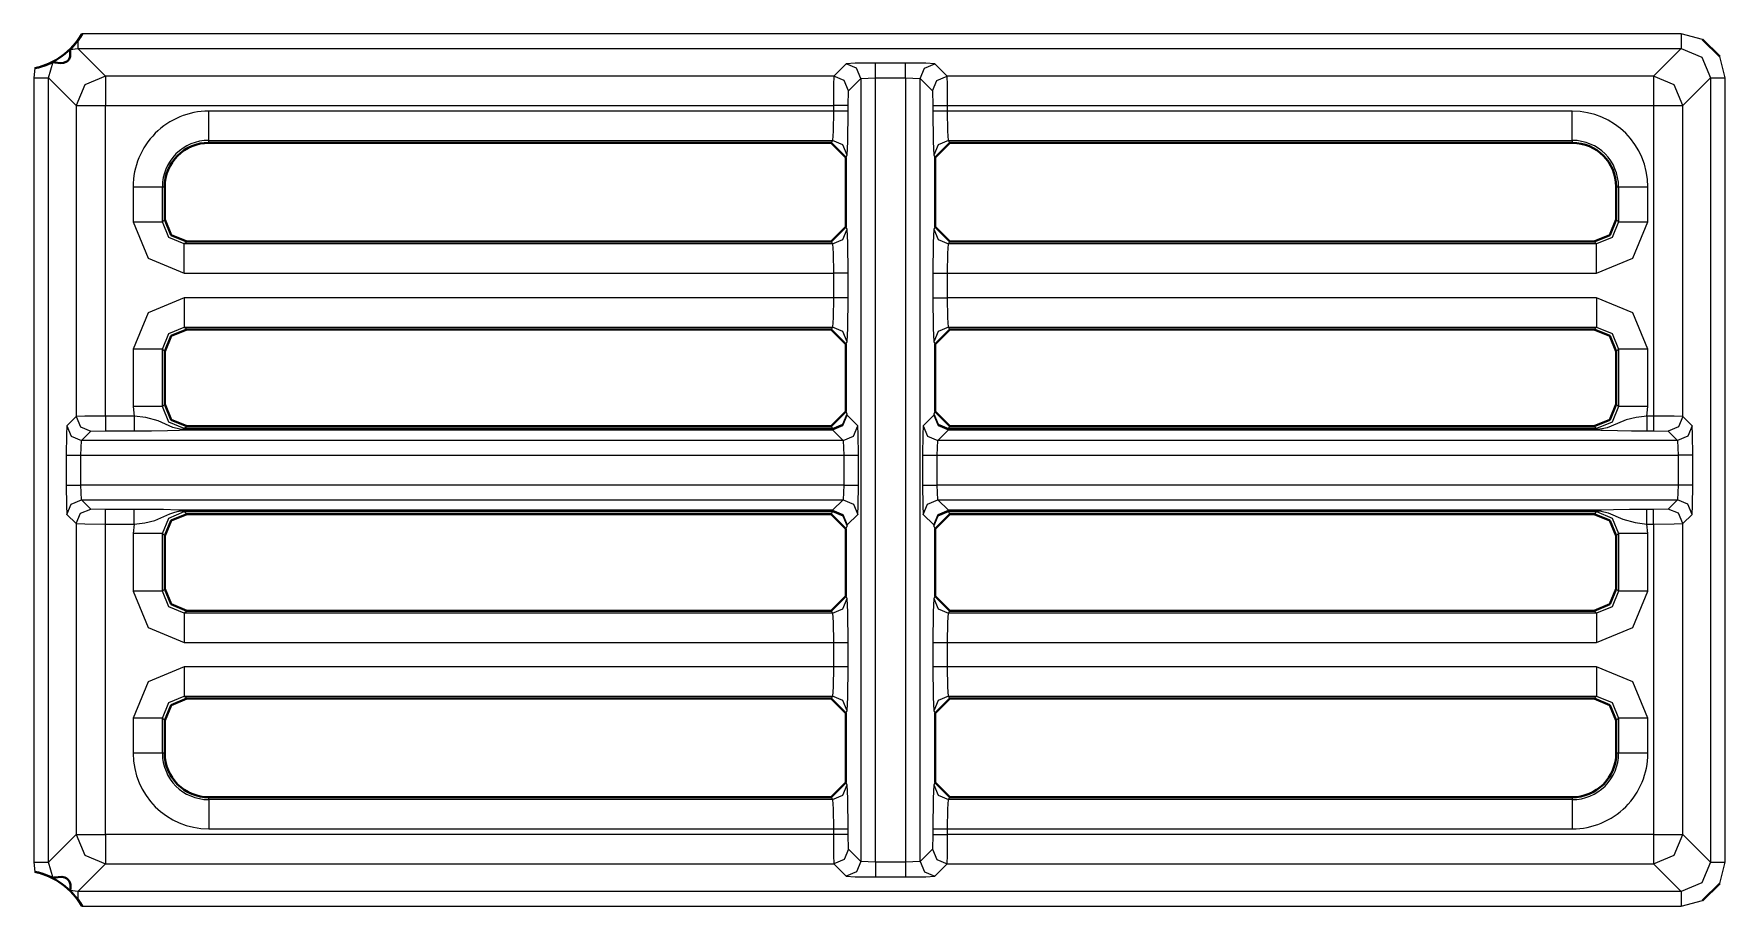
# Model space of a CAD drawing. Header units: millimetres. Extents: x 0 to 2941, y -405 to 1422.
# Drawn here: x 344.6 to 402.3, y 915.7 to 945.5 of the extents above; entities that cross this region are included whole.
import ezdxf

# ---------------------------------------------------------------- set-up
doc = ezdxf.new("R2010")
doc.units = ezdxf.units.MM
doc.layers.add('FINE', color=9, linetype='Continuous')
doc.layers.add('OUTLINE', color=7, linetype='Continuous')

msp = doc.modelspace()

# ---------------------------------------------------------------- linework, layer by layer
at = {"layer": 'FINE', "lineweight": 9}
for p, q in [((345.824, 944.944), (346.079, 944.977)), ((346.079, 944.977), (400.804, 944.977)), ((347.023, 944.034), (346.079, 944.977)), ((400.804, 945.477), (346.224, 945.477)), ((400.804, 944.977), (399.86, 944.034)), ((401.531, 945.289), (400.804, 945.477)), ((345.079, 943.978), (345.237, 944.517)), ((372.304, 944.454), (371.884, 944.034)), ((375.749, 944.034), (375.329, 944.454)), ((402.303, 943.978), (402.116, 944.705)), ((344.615, 944.301), (344.58, 943.978)), ((344.58, 943.978), (344.58, 917.203)), ((345.079, 943.978), (346.023, 943.034)), ((345.079, 917.203), (345.079, 943.978)), ((371.884, 944.034), (347.023, 944.034)), ((372.384, 943.534), (372.804, 943.954)), ((372.804, 943.954), (373.304, 943.979)), ((372.804, 943.954), (372.804, 917.227)), ((373.304, 917.202), (373.304, 943.979)), ((373.304, 943.979), (374.33, 943.979)), ((374.33, 943.979), (374.33, 917.202)), ((374.33, 943.979), (374.829, 943.954)), ((374.829, 943.954), (375.249, 943.534)), ((374.829, 917.227), (374.829, 943.954)), ((399.86, 944.034), (375.749, 944.034)), ((400.86, 943.034), (401.804, 943.978)), ((401.804, 943.978), (401.804, 917.203)), ((402.303, 917.203), (402.303, 943.978)), ((372.371, 943.034), (372.384, 943.534)), ((375.249, 943.534), (375.262, 943.034)), ((346.023, 943.034), (346.023, 932.415)), ((347.023, 943.034), (371.871, 943.034)), ((347.023, 932.428), (347.023, 943.034)), ((371.871, 942.839), (350.548, 942.839)), ((371.871, 943.034), (371.871, 942.839)), ((372.371, 942.839), (372.371, 943.034)), ((375.262, 943.034), (375.262, 942.839)), ((397.085, 942.839), (375.762, 942.839)), ((399.86, 943.034), (399.86, 932.428)), ((400.86, 932.415), (400.86, 943.034)), ((350.548, 941.84), (371.834, 941.84)), ((350.548, 941.759), (350.548, 941.84)), ((371.834, 941.84), (371.793, 941.759)), ((375.799, 941.84), (397.085, 941.84)), ((375.84, 941.759), (375.799, 941.84)), ((397.085, 941.84), (397.085, 941.759)), ((372.293, 941.258), (372.334, 941.341)), ((375.299, 941.341), (375.34, 941.258)), ((398.585, 940.258), (398.666, 940.258)), ((398.666, 940.258), (398.666, 939.055)), ((399.665, 939.055), (399.665, 940.258)), ((349.048, 939.136), (348.967, 939.055)), ((372.334, 938.805), (372.293, 938.887)), ((375.34, 938.887), (375.299, 938.805)), ((398.666, 939.055), (398.585, 939.136)), ((371.793, 938.388), (371.834, 938.306)), ((375.799, 938.306), (375.84, 938.388)), ((397.917, 938.306), (375.799, 938.306)), ((397.836, 938.388), (397.917, 938.306)), ((372.371, 936.467), (372.371, 937.307)), ((375.262, 937.307), (375.262, 936.467)), ((375.762, 937.307), (397.917, 937.307)), ((375.762, 936.467), (375.762, 937.307)), ((397.917, 936.467), (375.762, 936.467)), ((349.716, 935.469), (371.834, 935.469)), ((349.798, 935.387), (349.716, 935.469)), ((371.834, 935.469), (371.793, 935.387)), ((375.799, 935.469), (397.917, 935.469)), ((375.84, 935.387), (375.799, 935.469)), ((397.917, 935.469), (397.836, 935.387)), ((372.293, 934.887), (372.334, 934.969)), ((375.299, 934.969), (375.34, 934.887)), ((398.585, 934.638), (398.666, 934.72)), ((398.666, 934.72), (398.666, 932.755)), ((399.665, 932.755), (399.665, 934.72)), ((398.666, 932.755), (398.585, 932.836)), ((346.023, 932.415), (345.708, 932.1)), ((347.999, 932.428), (347.023, 932.428)), ((372.334, 932.505), (372.293, 932.587)), ((372.342, 932.457), (372.334, 932.505)), ((372.699, 932.1), (372.342, 932.457)), ((375.291, 932.457), (374.934, 932.1)), ((375.299, 932.505), (375.291, 932.457)), ((375.34, 932.587), (375.299, 932.505)), ((399.634, 932.428), (399.665, 932.755)), ((399.86, 932.428), (399.634, 932.428)), ((346.208, 931.6), (346.523, 931.915)), ((346.523, 931.915), (347.023, 931.928)), ((347.023, 931.928), (347.999, 931.928)), ((349.716, 932.006), (349.798, 932.087)), ((371.834, 932.006), (349.716, 932.006)), ((371.842, 931.974), (349.716, 931.974)), ((349.716, 931.957), (371.842, 931.957)), ((371.793, 932.087), (371.834, 932.006)), ((371.834, 932.006), (371.842, 931.974)), ((375.434, 931.6), (375.791, 931.957)), ((375.791, 931.974), (375.799, 932.006)), ((375.791, 931.957), (397.917, 931.957)), ((375.799, 932.006), (375.84, 932.087)), ((397.917, 932.006), (375.799, 932.006)), ((397.836, 932.087), (397.917, 932.006)), ((399.634, 931.928), (399.86, 931.928)), ((399.86, 931.928), (400.36, 931.915)), ((400.36, 931.915), (400.675, 931.6)), ((345.682, 931.1), (345.682, 930.074)), ((346.182, 931.1), (346.208, 931.6)), ((346.182, 930.074), (346.182, 931.1)), ((346.182, 931.1), (372.225, 931.1)), ((372.199, 931.6), (372.225, 931.1)), ((372.225, 931.1), (372.225, 930.074)), ((372.725, 930.074), (372.725, 931.1)), ((374.909, 931.1), (374.909, 930.074)), ((375.408, 931.1), (400.701, 931.1)), ((400.675, 931.6), (375.434, 931.6)), ((400.675, 931.6), (400.701, 931.1)), ((400.701, 931.1), (400.701, 930.074)), ((401.201, 930.074), (401.201, 931.1)), ((372.225, 930.074), (346.182, 930.074)), ((346.208, 929.575), (346.182, 930.074)), ((372.225, 930.074), (372.199, 929.575)), ((400.701, 930.074), (375.408, 930.074)), ((375.434, 929.575), (375.408, 930.074)), ((400.701, 930.074), (400.675, 929.575)), ((346.523, 929.259), (346.208, 929.575)), ((346.208, 929.575), (372.199, 929.575)), ((372.199, 929.575), (371.842, 929.218)), ((375.791, 929.218), (375.434, 929.575)), ((345.708, 929.075), (346.023, 928.76)), ((347.023, 929.247), (346.523, 929.259)), ((347.999, 929.247), (347.023, 929.247)), ((371.842, 929.218), (349.716, 929.218)), ((349.716, 929.201), (371.842, 929.201)), ((349.716, 929.169), (371.834, 929.169)), ((349.798, 929.087), (349.716, 929.169)), ((371.834, 929.169), (371.793, 929.087)), ((371.842, 929.201), (371.834, 929.169)), ((372.342, 928.718), (372.699, 929.075)), ((374.934, 929.075), (375.291, 928.718)), ((397.917, 929.218), (375.791, 929.218)), ((375.791, 929.201), (397.917, 929.201)), ((375.799, 929.169), (375.791, 929.201)), ((375.799, 929.169), (397.917, 929.169)), ((375.84, 929.087), (375.799, 929.169)), ((397.917, 929.169), (397.836, 929.087)), ((399.86, 929.247), (399.634, 929.247)), ((400.36, 929.259), (399.86, 929.247)), ((400.86, 928.76), (401.175, 929.075)), ((346.023, 928.76), (346.023, 918.147)), ((347.023, 918.147), (347.023, 928.747)), ((372.293, 928.587), (372.334, 928.669)), ((372.334, 928.669), (372.342, 928.718)), ((375.291, 928.718), (375.299, 928.669)), ((375.299, 928.669), (375.34, 928.587)), ((398.585, 928.339), (398.666, 928.42)), ((398.666, 928.42), (398.666, 926.455)), ((399.634, 928.747), (399.86, 928.747)), ((399.665, 928.42), (399.634, 928.747)), ((399.665, 926.455), (399.665, 928.42)), ((349.048, 926.536), (348.967, 926.455)), ((398.666, 926.455), (398.585, 926.536)), ((372.334, 926.205), (372.293, 926.287)), ((375.34, 926.287), (375.299, 926.205)), ((349.716, 925.706), (349.798, 925.787)), ((371.834, 925.706), (349.716, 925.706)), ((371.793, 925.787), (371.834, 925.706)), ((375.799, 925.706), (375.84, 925.787)), ((397.917, 925.706), (375.799, 925.706)), ((397.836, 925.787), (397.917, 925.706)), ((349.716, 924.707), (371.871, 924.707)), ((371.871, 924.707), (371.871, 923.867)), ((372.371, 923.867), (372.371, 924.707)), ((375.262, 924.707), (375.262, 923.867)), ((375.762, 924.707), (397.917, 924.707)), ((375.762, 923.867), (375.762, 924.707)), ((397.917, 923.867), (375.762, 923.867)), ((349.716, 922.869), (371.834, 922.869)), ((349.798, 922.787), (349.716, 922.869)), ((371.834, 922.869), (371.793, 922.787)), ((375.799, 922.869), (397.917, 922.869)), ((375.84, 922.787), (375.799, 922.869)), ((397.917, 922.869), (397.836, 922.787)), ((348.967, 922.12), (349.048, 922.038)), ((348.967, 920.922), (348.967, 922.12)), ((372.293, 922.288), (372.334, 922.369)), ((375.299, 922.369), (375.34, 922.288)), ((398.585, 922.038), (398.666, 922.12)), ((398.666, 922.12), (398.666, 920.922)), ((399.665, 920.922), (399.665, 922.12)), ((349.048, 920.922), (348.967, 920.922)), ((398.666, 920.922), (398.585, 920.922)), ((372.334, 919.84), (372.293, 919.922)), ((375.34, 919.922), (375.299, 919.84)), ((350.548, 919.341), (350.548, 919.422)), ((371.834, 919.341), (350.548, 919.341)), ((371.793, 919.422), (371.834, 919.341)), ((375.799, 919.341), (375.84, 919.422)), ((397.085, 919.341), (375.799, 919.341)), ((397.085, 919.422), (397.085, 919.341)), ((346.023, 918.147), (345.079, 917.203)), ((371.871, 918.147), (347.023, 918.147)), ((350.548, 918.342), (371.871, 918.342)), ((371.871, 918.342), (371.871, 918.147)), ((372.371, 918.147), (372.371, 918.342)), ((372.384, 917.647), (372.371, 918.147)), ((375.762, 918.342), (397.085, 918.342)), ((375.762, 918.147), (375.762, 918.342)), ((399.86, 918.147), (375.762, 918.147)), ((372.804, 917.227), (372.384, 917.647)), ((375.249, 917.647), (374.829, 917.227)), ((344.58, 917.203), (344.615, 916.88)), ((345.237, 916.664), (345.079, 917.203)), ((346.079, 916.204), (347.023, 917.147)), ((347.023, 917.147), (371.884, 917.147)), ((371.884, 917.147), (372.304, 916.727)), ((373.304, 917.202), (372.804, 917.227)), ((374.33, 917.202), (373.304, 917.202)), ((374.829, 917.227), (374.33, 917.202)), ((375.329, 916.727), (375.749, 917.147)), ((375.749, 917.147), (399.86, 917.147)), ((402.116, 916.476), (402.303, 917.203)), ((346.079, 916.204), (345.824, 916.237))]:
    msp.add_line(p, q, dxfattribs=at)
for points in [[(346.079, 945.255), (346.079, 945.056), (346.079, 944.977)], [(400.804, 945.477), (400.804, 945.128), (400.804, 944.977)], [(400.804, 944.977), (401.511, 944.685), (401.804, 943.978)], [(374.33, 944.479), (373.304, 944.479), (372.606, 944.472), (372.304, 944.454)], [(372.804, 943.954), (372.657, 944.307), (372.304, 944.454)], [(373.304, 943.979), (373.304, 944.328), (373.304, 944.479)], [(374.33, 943.979), (374.33, 944.328), (374.33, 944.479)], [(375.329, 944.454), (375.027, 944.472), (374.33, 944.479)], [(374.829, 943.954), (374.976, 944.307), (375.329, 944.454)], [(344.58, 943.978), (344.928, 943.978), (345.079, 943.978)], [(347.023, 944.034), (346.316, 943.741), (346.023, 943.034)], [(347.023, 944.034), (347.023, 943.732), (347.023, 943.034)], [(371.884, 944.034), (371.875, 943.732), (371.871, 943.034)], [(372.384, 943.534), (372.237, 943.887), (371.884, 944.034)], [(375.249, 943.534), (375.396, 943.887), (375.749, 944.034)], [(375.762, 943.034), (375.758, 943.732), (375.749, 944.034)], [(399.86, 944.034), (399.86, 943.732), (399.86, 943.034)], [(400.86, 943.034), (400.567, 943.741), (399.86, 944.034)], [(401.804, 943.978), (401.954, 943.978), (402.303, 943.978)], [(346.023, 943.034), (346.325, 943.034), (347.023, 943.034)], [(350.548, 941.84), (350.548, 942.15), (350.548, 942.839)], [(371.871, 942.839), (371.86, 942.15), (371.834, 941.84)], [(372.371, 943.034), (372.22, 943.034), (371.871, 943.034)], [(372.371, 942.839), (372.22, 942.839), (371.871, 942.839)], [(372.334, 941.341), (372.36, 941.806), (372.371, 942.839)], [(375.262, 943.034), (375.413, 943.034), (375.762, 943.034)], [(375.762, 942.839), (375.413, 942.839), (375.262, 942.839)], [(375.262, 942.839), (375.273, 941.806), (375.299, 941.341)], [(375.762, 942.839), (375.762, 943.034), (399.86, 943.034)], [(375.799, 941.84), (375.773, 942.15), (375.762, 942.839)], [(397.085, 941.84), (397.085, 942.15), (397.085, 942.839)], [(399.86, 943.034), (400.558, 943.034), (400.86, 943.034)], [(372.334, 941.341), (372.187, 941.693), (371.834, 941.84)], [(375.799, 941.84), (375.446, 941.693), (375.299, 941.341)], [(347.969, 940.258), (348.657, 940.258), (348.967, 940.258)], [(347.969, 940.258), (347.969, 939.055), (348.48, 937.819), (349.716, 937.307)], [(348.967, 939.055), (348.967, 940.258), (349.048, 940.258)], [(398.666, 940.258), (398.976, 940.258), (399.665, 940.258)], [(347.969, 939.055), (348.657, 939.055), (348.967, 939.055)], [(349.716, 938.306), (349.185, 938.524), (348.967, 939.055)], [(371.834, 938.306), (372.187, 938.452), (372.334, 938.805)], [(372.371, 937.307), (372.36, 938.34), (372.334, 938.805)], [(375.299, 938.805), (375.273, 938.34), (375.262, 937.307)], [(375.299, 938.805), (375.446, 938.452), (375.799, 938.306)], [(398.666, 939.055), (398.448, 938.524), (397.917, 938.306)], [(397.917, 937.307), (399.153, 937.819), (399.665, 939.055)], [(398.666, 939.055), (398.976, 939.055), (399.665, 939.055)], [(371.834, 938.306), (349.716, 938.306), (349.798, 938.388)], [(349.716, 937.307), (349.716, 937.996), (349.716, 938.306)], [(371.834, 938.306), (371.86, 937.996), (371.871, 937.307)], [(375.762, 937.307), (375.773, 937.996), (375.799, 938.306)], [(397.917, 937.307), (397.917, 937.996), (397.917, 938.306)], [(349.716, 937.307), (371.871, 937.307), (371.871, 936.467)], [(372.371, 937.307), (372.22, 937.307), (371.871, 937.307)], [(375.262, 937.307), (375.413, 937.307), (375.762, 937.307)], [(371.871, 936.467), (349.716, 936.467), (348.48, 935.956), (347.969, 934.72)], [(349.716, 936.467), (349.716, 935.779), (349.716, 935.469)], [(371.871, 936.467), (371.86, 935.779), (371.834, 935.469)], [(372.371, 936.467), (372.22, 936.467), (371.871, 936.467)], [(372.334, 934.969), (372.36, 935.435), (372.371, 936.467)], [(375.262, 936.467), (375.413, 936.467), (375.762, 936.467)], [(375.262, 936.467), (375.273, 935.435), (375.299, 934.969)], [(375.799, 935.469), (375.773, 935.779), (375.762, 936.467)], [(397.917, 936.467), (397.917, 935.779), (397.917, 935.469)], [(399.665, 934.72), (399.153, 935.956), (397.917, 936.467)], [(348.967, 934.72), (349.185, 935.251), (349.716, 935.469)], [(372.334, 934.969), (372.187, 935.322), (371.834, 935.469)], [(375.799, 935.469), (375.446, 935.322), (375.299, 934.969)], [(397.917, 935.469), (398.448, 935.251), (398.666, 934.72)], [(348.967, 934.72), (348.657, 934.72), (347.969, 934.72)], [(347.969, 934.72), (347.969, 932.755), (347.999, 932.428)], [(349.048, 932.836), (348.967, 932.755), (348.967, 934.72), (349.048, 934.638)], [(399.665, 934.72), (398.976, 934.72), (398.666, 934.72)], [(347.023, 932.428), (346.325, 932.424), (346.023, 932.415)], [(346.023, 932.415), (346.17, 932.062), (346.523, 931.915)], [(347.023, 932.428), (347.023, 932.079), (347.023, 931.928)], [(348.967, 932.755), (348.657, 932.755), (347.969, 932.755)], [(347.999, 932.428), (347.999, 932.079), (347.999, 931.928)], [(349.716, 931.974), (349.646, 931.976), (349.559, 931.985), (349.32, 932.045), (348.82, 932.267), (348.406, 932.378), (347.999, 932.428)], [(349.716, 932.006), (349.185, 932.224), (348.967, 932.755)], [(371.834, 932.006), (372.187, 932.153), (372.334, 932.505)], [(371.842, 931.974), (372.194, 932.117), (372.342, 932.457)], [(371.842, 931.957), (372.195, 932.104), (372.342, 932.457)], [(375.291, 932.457), (375.438, 932.104), (375.791, 931.957)], [(375.291, 932.457), (375.439, 932.117), (375.791, 931.974)], [(375.299, 932.505), (375.446, 932.153), (375.799, 932.006)], [(398.666, 932.755), (398.448, 932.224), (397.917, 932.006)], [(399.634, 932.428), (399.27, 932.385), (398.927, 932.307), (398.409, 932.082), (398.272, 932.031), (398.166, 932.002), (398.02, 931.979), (397.95, 931.974), (397.917, 931.974)], [(399.665, 932.755), (398.976, 932.755), (398.666, 932.755)], [(399.634, 932.428), (399.634, 932.079), (399.634, 931.928)], [(399.86, 932.428), (399.86, 932.079), (399.86, 931.928)], [(400.86, 932.415), (400.558, 932.424), (399.86, 932.428)], [(400.86, 932.415), (400.713, 932.062), (400.36, 931.915)], [(401.201, 931.1), (401.193, 931.798), (401.175, 932.1), (400.86, 932.415)], [(345.708, 932.1), (345.69, 931.798), (345.682, 931.1)], [(345.708, 932.1), (345.854, 931.747), (346.208, 931.6)], [(371.842, 931.957), (372.199, 931.6), (346.208, 931.6)], [(347.999, 931.928), (348.591, 931.931), (349.139, 931.941), (349.547, 931.953), (349.655, 931.957), (349.689, 931.957), (349.716, 931.957)], [(349.716, 932.006), (349.716, 931.995), (349.716, 931.974)], [(349.716, 931.974), (349.716, 931.962), (349.716, 931.957)], [(371.842, 931.974), (371.842, 931.962), (371.842, 931.957)], [(372.199, 931.6), (372.553, 931.747), (372.699, 932.1)], [(372.725, 931.1), (372.717, 931.798), (372.699, 932.1)], [(374.934, 932.1), (374.916, 931.798), (374.909, 931.1)], [(374.934, 932.1), (375.081, 931.747), (375.434, 931.6)], [(397.917, 932.006), (397.917, 931.995), (397.917, 931.974), (375.791, 931.974)], [(375.791, 931.957), (375.791, 931.962), (375.791, 931.974)], [(397.917, 931.974), (397.917, 931.962), (397.917, 931.957)], [(397.917, 931.957), (397.93, 931.957), (397.957, 931.957), (398.016, 931.956), (398.065, 931.954), (398.14, 931.952), (398.633, 931.937), (399.104, 931.931), (399.634, 931.928)], [(401.175, 932.1), (401.029, 931.747), (400.675, 931.6)], [(345.682, 931.1), (345.833, 931.1), (346.182, 931.1)], [(372.225, 931.1), (372.574, 931.1), (372.725, 931.1)], [(374.909, 931.1), (375.06, 931.1), (375.408, 931.1)], [(375.408, 930.074), (375.408, 931.1), (375.434, 931.6)], [(401.201, 931.1), (401.05, 931.1), (400.701, 931.1)], [(345.682, 930.074), (345.833, 930.074), (346.182, 930.074)], [(345.682, 930.074), (345.69, 929.377), (345.708, 929.075)], [(372.225, 930.074), (372.574, 930.074), (372.725, 930.074)], [(372.699, 929.075), (372.717, 929.377), (372.725, 930.074)], [(374.909, 930.074), (375.06, 930.074), (375.408, 930.074)], [(374.909, 930.074), (374.916, 929.377), (374.934, 929.075)], [(401.201, 930.074), (401.05, 930.074), (400.701, 930.074)], [(401.175, 929.075), (401.193, 929.377), (401.201, 930.074)], [(345.708, 929.075), (345.854, 929.428), (346.208, 929.575)], [(372.199, 929.575), (372.553, 929.428), (372.699, 929.075)], [(374.934, 929.075), (375.081, 929.428), (375.434, 929.575)], [(375.434, 929.575), (400.675, 929.575), (400.36, 929.259)], [(401.175, 929.075), (401.029, 929.428), (400.675, 929.575)], [(346.023, 928.76), (346.17, 929.113), (346.523, 929.259)], [(347.023, 928.747), (347.023, 929.096), (347.023, 929.247)], [(347.999, 928.747), (347.999, 929.096), (347.999, 929.247)], [(349.716, 929.218), (349.704, 929.218), (349.676, 929.218), (349.617, 929.219), (349.568, 929.221), (349.494, 929.223), (349, 929.237), (348.529, 929.244), (347.999, 929.247)], [(347.999, 928.747), (348.363, 928.79), (348.706, 928.868), (349.224, 929.092), (349.361, 929.144), (349.468, 929.173), (349.613, 929.196), (349.683, 929.2), (349.716, 929.201)], [(348.967, 928.42), (349.185, 928.951), (349.716, 929.169)], [(349.716, 929.201), (349.716, 929.213), (349.716, 929.218)], [(349.716, 929.201), (349.716, 929.179), (349.716, 929.169)], [(371.834, 929.169), (372.187, 929.022), (372.334, 928.669)], [(371.842, 929.218), (372.195, 929.071), (372.342, 928.718)], [(371.842, 929.218), (371.842, 929.213), (371.842, 929.201)], [(371.842, 929.201), (372.194, 929.058), (372.342, 928.718)], [(375.291, 928.718), (375.438, 929.071), (375.791, 929.218)], [(375.291, 928.718), (375.439, 929.058), (375.791, 929.201)], [(375.299, 928.669), (375.446, 929.022), (375.799, 929.169)], [(375.791, 929.201), (375.791, 929.213), (375.791, 929.218)], [(399.634, 929.247), (399.042, 929.244), (398.494, 929.234), (398.086, 929.221), (397.978, 929.218), (397.944, 929.218), (397.917, 929.218)], [(397.917, 929.201), (397.917, 929.213), (397.917, 929.218)], [(397.917, 929.201), (397.917, 929.179), (397.917, 929.169)], [(397.917, 929.201), (397.988, 929.199), (398.074, 929.189), (398.314, 929.13), (398.813, 928.908), (399.227, 928.797), (399.634, 928.747)], [(397.917, 929.169), (398.448, 928.951), (398.666, 928.42)], [(399.634, 928.747), (399.634, 929.096), (399.634, 929.247)], [(399.86, 928.747), (399.86, 929.096), (399.86, 929.247)], [(400.86, 928.76), (400.713, 929.113), (400.36, 929.259)], [(346.023, 928.76), (346.325, 928.75), (347.023, 928.747)], [(347.023, 928.747), (347.999, 928.747), (347.969, 928.42)], [(348.967, 928.42), (348.657, 928.42), (347.969, 928.42)], [(347.969, 928.42), (347.969, 926.455), (348.48, 925.219), (349.716, 924.707)], [(348.967, 926.455), (348.967, 928.42), (349.048, 928.339)], [(399.665, 928.42), (398.976, 928.42), (398.666, 928.42)], [(399.86, 928.747), (400.558, 928.75), (400.86, 928.76)], [(399.86, 928.747), (399.86, 918.147), (400.558, 918.147), (400.86, 918.147)], [(401.804, 917.203), (400.86, 918.147), (400.86, 928.76)], [(348.967, 926.455), (348.657, 926.455), (347.969, 926.455)], [(349.716, 925.706), (349.185, 925.924), (348.967, 926.455)], [(371.834, 925.706), (372.187, 925.853), (372.334, 926.205)], [(372.371, 924.707), (372.36, 925.74), (372.334, 926.205)], [(375.299, 926.205), (375.273, 925.74), (375.262, 924.707)], [(375.299, 926.205), (375.446, 925.853), (375.799, 925.706)], [(398.666, 926.455), (398.448, 925.924), (397.917, 925.706)], [(397.917, 924.707), (399.153, 925.219), (399.665, 926.455)], [(399.665, 926.455), (398.976, 926.455), (398.666, 926.455)], [(349.716, 925.706), (349.716, 925.396), (349.716, 924.707)], [(371.834, 925.706), (371.86, 925.396), (371.871, 924.707)], [(375.762, 924.707), (375.773, 925.396), (375.799, 925.706)], [(397.917, 925.706), (397.917, 925.396), (397.917, 924.707)], [(371.871, 924.707), (372.22, 924.707), (372.371, 924.707)], [(375.262, 924.707), (375.413, 924.707), (375.762, 924.707)], [(371.871, 923.867), (349.716, 923.867), (348.48, 923.356), (347.969, 922.12)], [(349.716, 923.867), (349.716, 923.179), (349.716, 922.869)], [(371.871, 923.867), (371.86, 923.179), (371.834, 922.869)], [(372.371, 923.867), (372.22, 923.867), (371.871, 923.867)], [(372.334, 922.369), (372.36, 922.835), (372.371, 923.867)], [(375.762, 923.867), (375.413, 923.867), (375.262, 923.867)], [(375.262, 923.867), (375.273, 922.835), (375.299, 922.369)], [(375.799, 922.869), (375.773, 923.179), (375.762, 923.867)], [(397.917, 923.867), (397.917, 923.179), (397.917, 922.869)], [(399.665, 922.12), (399.153, 923.356), (397.917, 923.867)], [(348.967, 922.12), (349.185, 922.651), (349.716, 922.869)], [(372.334, 922.369), (372.187, 922.722), (371.834, 922.869)], [(375.799, 922.869), (375.446, 922.722), (375.299, 922.369)], [(397.917, 922.869), (398.448, 922.651), (398.666, 922.12)], [(348.967, 922.12), (348.657, 922.12), (347.969, 922.12)], [(399.665, 922.12), (398.976, 922.12), (398.666, 922.12)], [(348.967, 920.922), (348.657, 920.922), (347.969, 920.922)], [(399.665, 920.922), (398.976, 920.922), (398.666, 920.922)], [(371.834, 919.341), (372.187, 919.488), (372.334, 919.84)], [(372.371, 918.342), (372.36, 919.375), (372.334, 919.84)], [(375.299, 919.84), (375.273, 919.375), (375.262, 918.342)], [(375.299, 919.84), (375.446, 919.488), (375.799, 919.341)], [(350.548, 919.341), (350.548, 919.031), (350.548, 918.342)], [(371.834, 919.341), (371.86, 919.031), (371.871, 918.342)], [(375.762, 918.342), (375.773, 919.031), (375.799, 919.341)], [(397.085, 919.341), (397.085, 919.031), (397.085, 918.342)], [(346.023, 918.147), (346.316, 917.44), (347.023, 917.147)], [(346.023, 918.147), (346.325, 918.147), (347.023, 918.147)], [(347.023, 918.147), (347.023, 917.449), (347.023, 917.147)], [(371.871, 918.342), (372.22, 918.342), (372.371, 918.342)], [(372.371, 918.147), (372.22, 918.147), (371.871, 918.147)], [(371.871, 918.147), (371.875, 917.449), (371.884, 917.147)], [(375.262, 918.342), (375.262, 918.147), (375.249, 917.647)], [(375.262, 918.342), (375.413, 918.342), (375.762, 918.342)], [(375.262, 918.147), (375.413, 918.147), (375.762, 918.147)], [(375.749, 917.147), (375.758, 917.449), (375.762, 918.147)], [(399.86, 918.147), (399.86, 917.449), (399.86, 917.147)], [(399.86, 917.147), (400.567, 917.44), (400.86, 918.147)], [(372.384, 917.647), (372.237, 917.294), (371.884, 917.147)], [(375.249, 917.647), (375.396, 917.294), (375.749, 917.147)], [(344.58, 917.203), (344.928, 917.203), (345.079, 917.203)], [(399.86, 917.147), (400.804, 916.204), (346.079, 916.204)], [(372.804, 917.227), (372.657, 916.874), (372.304, 916.727)], [(372.304, 916.727), (372.606, 916.709), (373.304, 916.702)], [(373.304, 917.202), (373.304, 916.852), (373.304, 916.702)], [(373.304, 916.702), (374.33, 916.702), (375.027, 916.709), (375.329, 916.727)], [(374.33, 917.202), (374.33, 916.852), (374.33, 916.702)], [(374.829, 917.227), (374.976, 916.874), (375.329, 916.727)], [(401.804, 917.203), (401.511, 916.496), (400.804, 916.204)], [(401.804, 917.203), (401.954, 917.203), (402.303, 917.203)], [(346.079, 916.204), (346.079, 916.125), (346.079, 915.926)], [(400.804, 916.204), (400.804, 916.052), (400.804, 915.704)], [(346.224, 915.704), (400.804, 915.704), (401.531, 915.892)]]:
    msp.add_lwpolyline(points, dxfattribs=at)
for points in [[(350.548, 942.838, 0.414228), (347.969, 940.258)], [(399.665, 940.258, 0.414199), (397.085, 942.838)], [(350.548, 941.84, 0.414253), (348.967, 940.258)], [(398.666, 940.258, 0.414174), (397.085, 941.84)], [(347.969, 922.12), (347.969, 920.922, 0.414199), (350.548, 918.342)], [(348.967, 920.922, 0.414206), (350.548, 919.341)], [(397.085, 919.341, 0.414222), (398.666, 920.922)], [(397.085, 918.342, 0.414228), (399.665, 920.922)]]:
    msp.add_lwpolyline(points, format="xyb", dxfattribs=at)
at = {"layer": 'OUTLINE', "lineweight": 40}
for p, q in [((346.224, 945.477), (346.079, 945.255)), ((401.531, 945.289), (402.116, 944.705)), ((350.548, 941.759), (371.793, 941.759)), ((371.793, 941.759), (372.293, 941.258)), ((375.84, 941.759), (397.085, 941.759)), ((372.293, 938.887), (372.293, 941.258)), ((349.048, 940.258), (349.048, 939.136)), ((398.585, 940.258), (398.585, 939.136)), ((372.293, 938.887), (371.793, 938.388)), ((375.84, 938.388), (375.34, 938.887)), ((349.798, 938.388), (371.793, 938.388)), ((375.84, 938.388), (397.836, 938.388)), ((349.798, 935.387), (371.793, 935.387)), ((371.793, 935.387), (372.293, 934.887)), ((375.34, 934.887), (375.84, 935.387)), ((375.84, 935.387), (397.836, 935.387)), ((349.048, 934.638), (349.048, 932.836)), ((372.293, 932.587), (372.293, 934.887)), ((375.34, 932.587), (375.34, 934.887)), ((398.585, 934.638), (398.585, 932.836)), ((372.293, 932.587), (371.793, 932.087)), ((375.84, 932.087), (375.34, 932.587)), ((349.798, 932.087), (371.793, 932.087)), ((375.84, 932.087), (397.836, 932.087)), ((349.798, 929.087), (371.793, 929.087)), ((371.793, 929.087), (372.293, 928.587)), ((375.84, 929.087), (397.836, 929.087)), ((349.048, 928.339), (349.048, 926.536)), ((372.293, 926.287), (372.293, 928.587)), ((398.585, 928.339), (398.585, 926.536)), ((372.293, 926.287), (371.793, 925.787)), ((375.84, 925.787), (375.34, 926.287)), ((349.798, 925.787), (371.793, 925.787)), ((375.84, 925.787), (397.836, 925.787)), ((349.798, 922.787), (371.793, 922.787)), ((371.793, 922.787), (372.293, 922.288)), ((375.84, 922.787), (397.836, 922.787)), ((372.293, 919.922), (372.293, 922.288)), ((398.585, 922.038), (398.585, 920.922)), ((372.293, 919.922), (371.793, 919.422)), ((375.84, 919.422), (375.34, 919.922)), ((350.548, 919.422), (371.793, 919.422)), ((375.84, 919.422), (397.085, 919.422)), ((402.116, 916.476), (401.531, 915.892)), ((346.079, 915.926), (346.224, 915.704))]:
    msp.add_line(p, q, dxfattribs=at)
for points in [[(344.615, 944.301, 0.207821), (346.224, 945.477)], [(350.548, 941.758, 0.414214), (349.048, 940.258)], [(398.585, 940.258, 0.414188), (397.085, 941.758)], [(349.048, 922.038), (349.048, 920.922, 0.414214), (350.548, 919.422)], [(397.085, 919.422, 0.414239), (398.585, 920.922)], [(346.224, 915.704, 0.207845), (344.615, 916.88)]]:
    msp.add_lwpolyline(points, format="xyb", dxfattribs=at)
for points in [[(345.237, 944.517), (345.311, 944.498), (345.481, 944.476), (345.592, 944.486), (345.687, 944.521), (345.702, 944.53), (345.709, 944.535), (345.712, 944.537), (345.714, 944.539), (345.717, 944.541), (345.719, 944.542), (345.721, 944.544), (345.725, 944.547), (345.734, 944.555), (345.752, 944.572), (345.782, 944.612), (345.821, 944.709), (345.824, 944.944)], [(346.079, 945.255), (345.945, 945.084), (345.866, 944.993), (345.832, 944.956), (345.824, 944.944)], [(345.237, 944.517), (345.218, 944.51), (345.153, 944.481), (344.987, 944.413), (344.769, 944.34), (344.615, 944.301)], [(375.34, 938.887), (375.34, 941.258), (375.84, 941.759)], [(349.798, 938.388), (349.268, 938.607), (349.048, 939.136)], [(398.585, 939.136), (398.365, 938.607), (397.836, 938.388)], [(349.048, 934.638), (349.268, 935.168), (349.798, 935.387)], [(397.836, 935.387), (398.365, 935.168), (398.585, 934.638)], [(349.798, 932.087), (349.268, 932.307), (349.048, 932.836)], [(398.585, 932.836), (398.365, 932.307), (397.836, 932.087)], [(349.048, 928.339), (349.268, 928.868), (349.798, 929.087)], [(375.34, 926.287), (375.34, 928.587), (375.84, 929.087)], [(397.836, 929.087), (398.365, 928.868), (398.585, 928.339)], [(349.798, 925.787), (349.268, 926.007), (349.048, 926.536)], [(398.585, 926.536), (398.365, 926.007), (397.836, 925.787)], [(349.048, 922.038), (349.268, 922.568), (349.798, 922.787)], [(375.34, 919.922), (375.34, 922.288), (375.84, 922.787)], [(397.836, 922.787), (398.365, 922.568), (398.585, 922.038)], [(344.615, 916.88), (344.856, 916.814), (345.04, 916.748), (345.171, 916.692), (345.221, 916.67), (345.237, 916.664)], [(345.824, 916.237), (345.832, 916.302), (345.826, 916.448), (345.797, 916.541), (345.742, 916.618), (345.729, 916.631), (345.722, 916.636), (345.72, 916.638), (345.717, 916.64), (345.715, 916.642), (345.712, 916.644), (345.709, 916.646), (345.701, 916.651), (345.681, 916.663), (345.639, 916.682), (345.54, 916.703), (345.286, 916.677), (345.237, 916.664)], [(345.824, 916.237), (345.836, 916.221), (345.882, 916.17), (345.996, 916.035), (346.079, 915.926)]]:
    msp.add_lwpolyline(points, dxfattribs=at)

doc.saveas('drawing.dxf')
